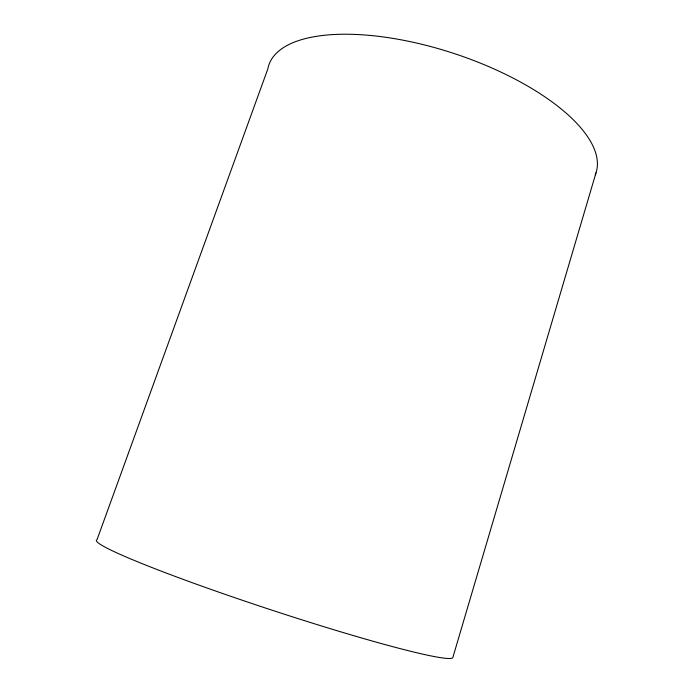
<?xml version="1.0" encoding="UTF-8"?>
<svg xmlns="http://www.w3.org/2000/svg" width="693" height="693" viewBox="0 0 693 693"><rect width="100%" height="100%" fill="white"/><g stroke="black" fill="none" stroke-linecap="round" stroke-linejoin="round"><path stroke-width="1.04" d="M595.963 172.929L452.91 657.302A187.638 11.564 18.2 0 1 266.311 608.307A187.638 11.564 18.2 0 1 97.037 539.656L267.844 68.884A172.228 69.04 18.2 0 1 452.009 52.833A172.228 69.04 18.2 0 1 595.261 174.818"/></g></svg>
